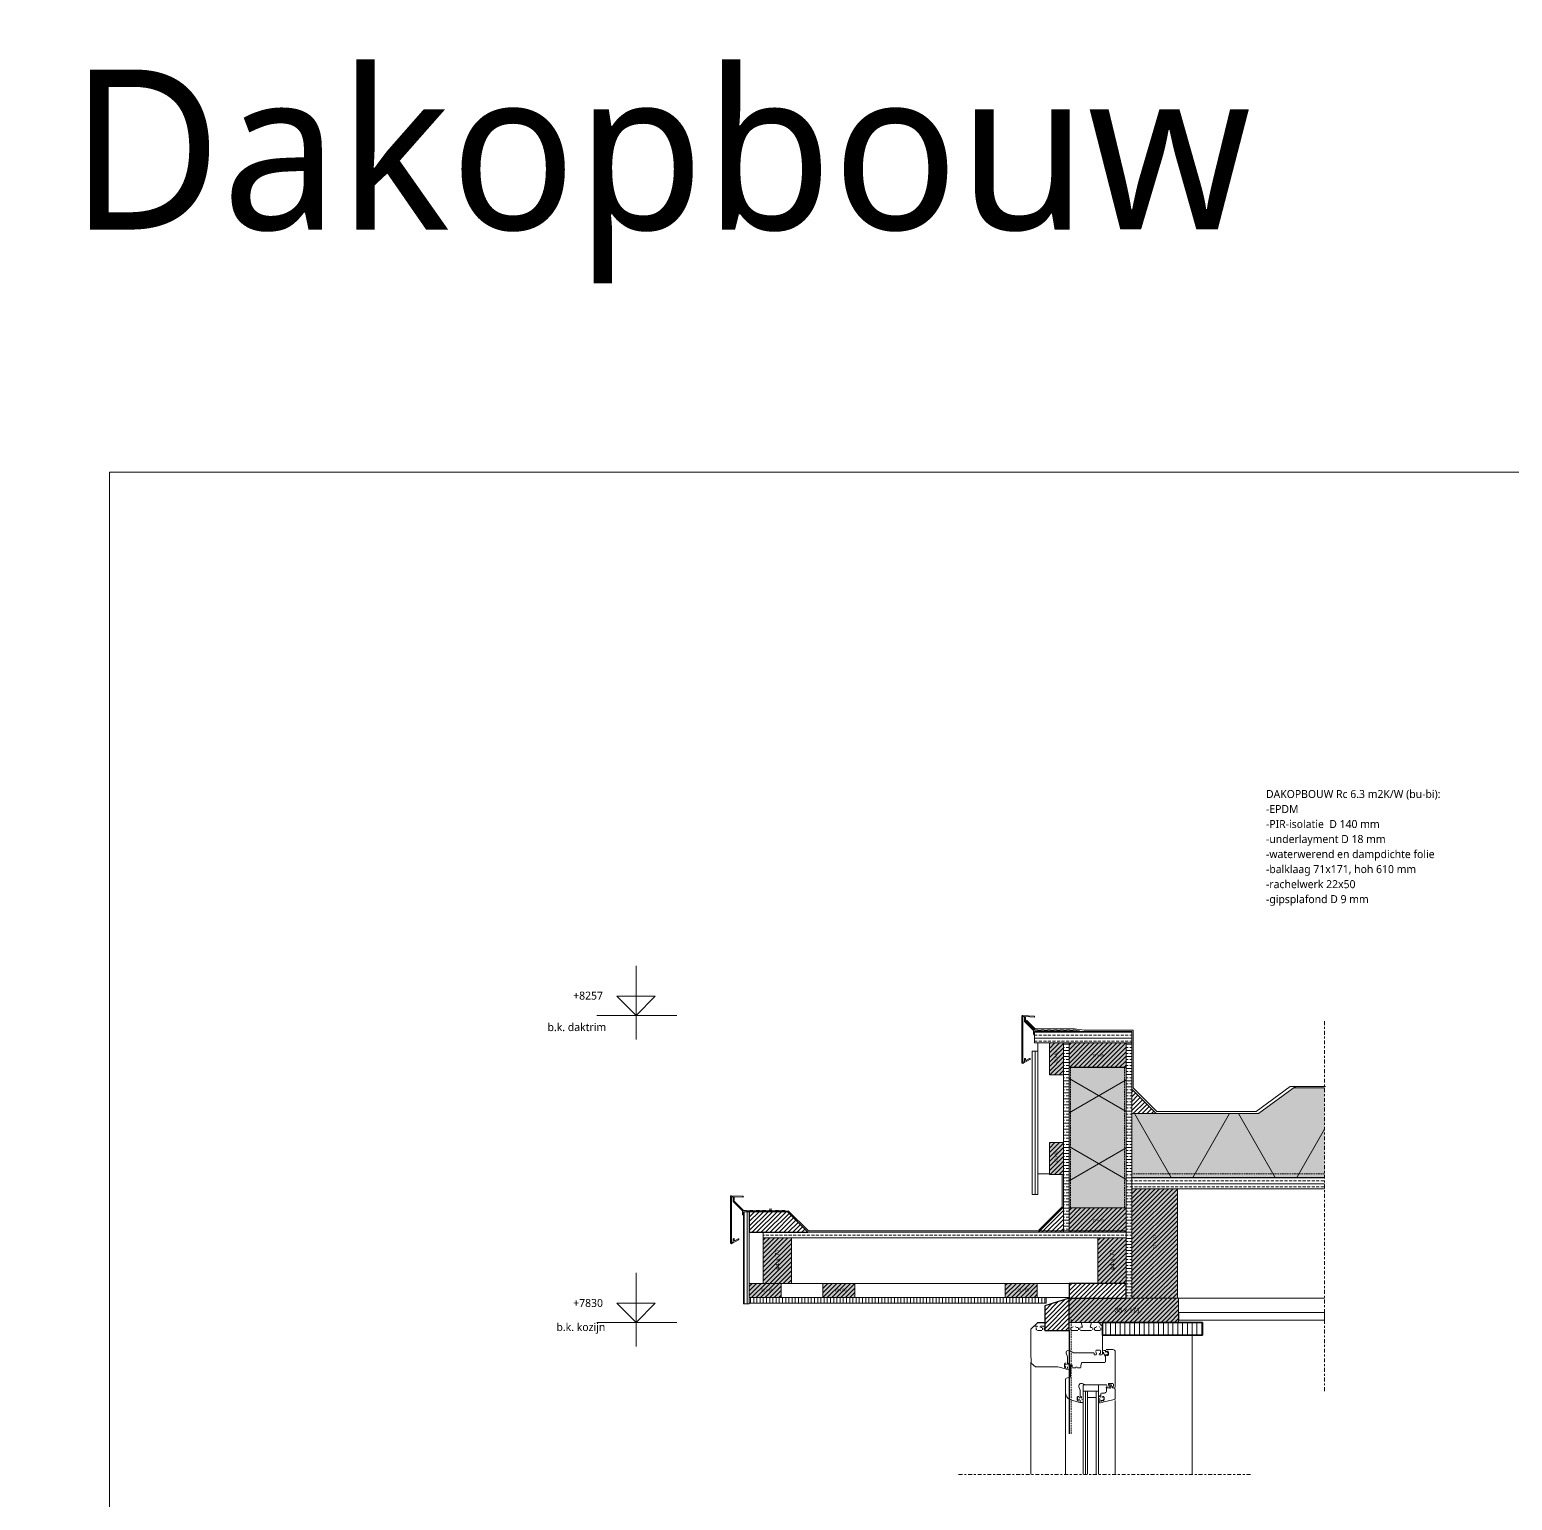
# Model space of a CAD drawing. Header units: millimetres. Extents: x 1813 to 34621, y -2347 to 13791.
# Drawn here: x 16454 to 18770, y 11492 to 13791 of the extents above; entities that cross this region are included whole.
import ezdxf

# ---------------------------------------------------------------- set-up
doc = ezdxf.new("R2010")
doc.units = ezdxf.units.MM
doc.linetypes.add('MV_center', pattern=[15, 6, -3, 3, -3])
doc.linetypes.add('MV_hidden', pattern=[3.75, 2.5, -1.25])
for name, color, linetype, lineweight in [('A-ANNO-NOTE', 131, 'Continuous', 18), ('A-DETL', 90, 'Continuous', 13), ('A-DETL-GENF', 92, 'Continuous', 18), ('A-DETL-MEDM', 33, 'Continuous', 18), ('A-DETL-THIN', 151, 'Continuous', 18), ('G-ANNO-TEXT', 231, 'Continuous', 13)]:
    doc.layers.add(name, color=color, linetype=linetype, lineweight=lineweight)
doc.styles.add('Segoe UI', font='segoeui.ttf', dxfattribs={"height": 7.5})
doc.styles.add('Segoe UI_1', font='segoeui.ttf', dxfattribs={"height": 4})
doc.styles.add('Segoe UI_2', font='segoeui.ttf', dxfattribs={"height": 250})
doc.styles.add('Segoe UI_3', font='segoeui.ttf', dxfattribs={"height": 12.5})
doc.styles.add('Segoe UI_B', font='segoeui.ttf', dxfattribs={"height": 12.5})
doc.styles.add('Swis721 Cn BT', font='swissc.ttf', dxfattribs={"height": 4})
doc.styles.add('Swis721 Cn BT_1', font='swissc.ttf', dxfattribs={"height": 7.5})
pattern_1 = [(0, (0, 0), (0, 9.476), []), (0, (0, 4.738), (0, 9.476), [4.738, -2.369])]
pattern_2 = [(90, (0, 0), (-5, 3e-16), [])]
pattern_3 = [(45, (0, 0), (-3.5355339, 3.5355339), [])]

# ---------------------------------------------------------------- blocks, each defined once
blk = doc.blocks.new('42_isolatie - Type 1-5073890-Details Verbouwingen')
at = {"layer": 'A-DETL-GENF'}
blk.add_hatch(color=256, dxfattribs=at).paths.add_polyline_path([(338.3, -0.8), (37.3, -0.8), (37.3, -140.8), (85.1, -140.8), (140.3, -100.5), (338.3, -100.5)])
at = {"layer": 'A-DETL-GENF', "lineweight": 13}
h = blk.add_hatch(dxfattribs=at)
h.set_pattern_fill('FP_16', color=256, style=0, pattern_type=2)
h.set_pattern_definition([(300, (-857.8, -704), (-121.936, -70.4), []), (240, (-857.8, -704), (-121.936, 70.4), [])])
h.paths.add_polyline_path([(338.3, -0.8), (37.3, -0.8), (37.3, -140.8), (85.1, -140.8), (140.3, -100.5), (338.3, -100.5)])
at = {"layer": 'A-DETL-GENF'}
for p, q in [((338.3, -0.8), (37.3, -0.8)), ((338.3, -0.8), (37.3, -0.8)), ((37.3, -140.8), (85.1, -140.8)), ((37.3, -140.8), (85.1, -140.8))]:
    blk.add_line(p, q, dxfattribs=at)
blk = doc.blocks.new('NLRS_27_DI_DET_compri_daktrim_CA654A1 - Type 1-5070354-Details Verbouwingen')
at = {"layer": 'A-DETL-GENF', "lineweight": 13}
for p, q in [((-20, -48.5), (-20, 23.5)), ((-18.4, 25), (-0.8, 24.1)), ((-15.9, 23.3), (-18.4, 23.4)), ((-18.4, 23.4), (-18.4, -47.5)), ((-15.9, 16.3), (-15.9, 23.3)), ((-14.3, 16.6), (-14.3, 23.2)), ((-14.3, 23.2), (-0.8, 22.5)), ((-15.6, 15.6), (-1.5, 1.5)), ((0.3, 2), (-14.3, 16.6)), ((-1.5, 1.5), (-1.5, -4.3)), ((4.7, 2), (0.3, 2)), ((10, 1.6), (5, 1.6)), ((14.7, 2), (10.3, 2)), ((20, 1.6), (15, 1.6)), ((24.7, 2), (20.3, 2)), ((30, 1.6), (25, 1.6)), ((34.7, 2), (30.3, 2)), ((40, 1.6), (35, 1.6)), ((44.7, 2), (40.3, 2)), ((50, 1.6), (45, 1.6)), ((54.7, 2), (50.3, 2)), ((60, 1.6), (55, 1.6)), ((64.7, 2), (60.3, 2)), ((69.6, 1), (65, 1.6)), ((-17.8, -49.8), (-7.4, -43.8)), ((-15.9, -46.9), (-15.9, -42.8)), ((-14.3, -42.8), (-14.3, -44.2)), ((-12.8, -45.1), (-8.2, -42.4)), ((-17.6, -47.9), (-15.9, -46.9))]:
    blk.add_line(p, q, dxfattribs=at)
for centre, radius, start, end in [((-18.5, 23.5), 1.5, 87, 180), ((-0.8, 23.3), 0.8, 360, 87), ((-0.8, 23.3), 0.8, 267, 0), ((-14.9, 16.3), 1, 180, 225), ((4.7, 1.7), 0.3, 340.5288, 90), ((10.3, 1.7), 0.3, 90, 199.4712), ((14.7, 1.7), 0.3, 340.5288, 90), ((20.3, 1.7), 0.3, 90, 199.4712), ((24.7, 1.7), 0.3, 340.5288, 90), ((30.3, 1.7), 0.3, 90, 199.4712), ((34.7, 1.7), 0.3, 340.5288, 90), ((40.3, 1.7), 0.3, 90, 199.4712), ((44.7, 1.7), 0.3, 340.5288, 90), ((50.3, 1.7), 0.3, 90, 199.4712), ((54.7, 1.7), 0.3, 340.5288, 90), ((60.3, 1.7), 0.3, 90, 199.4712), ((64.7, 1.7), 0.3, 340.9679, 90), ((69.5, 0.5), 0.5, 270, 82.4599), ((-0.7, -4.3), 0.75, 180, 270), ((-0.7, -4.3), 0.75, 270, 0), ((-15.1, -42.8), 0.8, 90, 180), ((-15.1, -42.8), 0.8, 360, 90), ((-13.3, -44.2), 1, 180, 300), ((-7.8, -43.1), 0.8, 360, 120), ((-7.8, -43.1), 0.8, 300, 0), ((-18.5, -48.5), 1.5, 180, 300), ((-17.9, -47.5), 0.5, 180, 300)]:
    blk.add_arc(centre, radius, start, end, dxfattribs=at)
blk = doc.blocks.new('NLRS_00_DI_hout_rechthoekig - Vuren 44x71-5070341-Details Verbouwingen')
at = {"layer": 'A-DETL-GENF', "lineweight": 13}
blk.add_hatch(color=256, dxfattribs=at).paths.add_polyline_path([(0, 0), (0, -44), (71, -44), (71, 0)])
at = {"layer": 'A-DETL-MEDM', "lineweight": 13}
h = blk.add_hatch(dxfattribs=at)
h.set_pattern_fill('FP_153', color=256, style=0, pattern_type=2)
h.set_pattern_definition([(315, (-11831.407, 18122.902), (3.5355339, 3.5355339), [])])
h.paths.add_polyline_path([(0, 0), (0, -44), (71, -44), (71, 0)])
at = {"layer": 'A-DETL-MEDM'}
for p, q in [((0, 0), (71, 0)), ((0, -44), (0, 0)), ((71, 0), (71, -44)), ((71, 0), (71, -44)), ((71, 0), (71, -44)), ((71, -44), (0, -44)), ((71, -44), (0, -44))]:
    blk.add_line(p, q, dxfattribs=at)
blk = doc.blocks.new('NLRS_00_DI_hout_rechthoekig1 - Vuren 22x50 2-5070357-Details Verbouwingen')
at = {"layer": 'A-DETL-GENF', "lineweight": 13}
blk.add_hatch(color=256, dxfattribs=at).paths.add_polyline_path([(0, 0), (0, -22), (50, -22), (50, 0)])
at = {"layer": 'A-DETL-MEDM', "lineweight": 13}
h = blk.add_hatch(dxfattribs=at)
h.set_pattern_fill('FP_154', color=256, style=0, pattern_type=2)
h.set_pattern_definition([(315, (-12157.168, 18046.902), (3.5355339, 3.5355339), [])])
h.paths.add_polyline_path([(0, 0), (0, -22), (50, -22), (50, 0)])
at = {"layer": 'A-DETL-MEDM'}
for p, q in [((0, 0), (50, 0)), ((0, -22), (0, 0)), ((50, -22), (0, -22)), ((50, -22), (0, -22))]:
    blk.add_line(p, q, dxfattribs=at)
blk = doc.blocks.new('42_isolatie - Type 1-5073891-Details Verbouwingen')
at = {"layer": 'A-DETL-GENF'}
blk.add_hatch(color=256, dxfattribs=at).paths.add_polyline_path([(0.3, -0.8), (0.3, -89.8), (220, -89.8), (220, -0.8)])
at = {"layer": 'A-DETL-GENF', "lineweight": 13}
h = blk.add_hatch(dxfattribs=at)
h.set_pattern_fill('FP_155', color=256, style=0, pattern_type=2)
h.set_pattern_definition([(300, (-357.56, -184.11), (-79.674, -46), []), (240, (-357.56, -184.11), (-79.674, 46), [])])
h.paths.add_polyline_path([(0.3, -0.8), (0.3, -89.8), (220, -89.8), (220, -0.8)])
at = {"layer": 'A-DETL-GENF'}
for p, q in [((220, -0.8), (0.3, -0.8)), ((0.3, -0.8), (0.3, -89.8)), ((220, -0.8), (0.3, -0.8)), ((220, -89.8), (220, -0.8)), ((0.3, -89.8), (220, -89.8)), ((0.3, -89.8), (220, -89.8))]:
    blk.add_line(p, q, dxfattribs=at)
blk = doc.blocks.new('NLRS_00_DI_hout_rechthoekig1 - Vuren 71x171 2-5070356-Details Verbouwingen')
at = {"layer": 'A-DETL-GENF', "lineweight": 13}
blk.add_hatch(color=256, dxfattribs=at).paths.add_polyline_path([(0, 0), (0, -71), (171, -71), (171, 0)])
at = {"layer": 'A-DETL-MEDM', "lineweight": 13}
h = blk.add_hatch(dxfattribs=at)
h.set_pattern_fill('FP_156', color=256, style=0, pattern_type=2)
h.set_pattern_definition([(315, (-11808.168, 18175.902), (3.5355339, 3.5355339), [])])
h.paths.add_polyline_path([(0, 0), (0, -71), (171, -71), (171, 0)])
at = {"layer": 'A-DETL-MEDM'}
for p, q in [((0, 0), (171, 0)), ((0, -71), (0, 0)), ((171, 0), (171, -71)), ((171, 0), (171, -71)), ((171, 0), (171, -71)), ((171, -71), (0, -71)), ((171, -71), (0, -71))]:
    blk.add_line(p, q, dxfattribs=at)
blk = doc.blocks.new('NLRS_00_DI_hout_rechthoekig1 - SLS 38x171-5070362-Details Verbouwingen')
at = {"layer": 'A-DETL-GENF', "lineweight": 13}
blk.add_hatch(color=256, dxfattribs=at).paths.add_polyline_path([(0, -38), (52.3, -38), (52.3, -37.9), (171, -37.9), (171, 0), (0, 0)])
at = {"layer": 'A-DETL-MEDM', "lineweight": 13}
h = blk.add_hatch(dxfattribs=at)
h.set_pattern_fill('FP_157', color=256, style=0, pattern_type=2)
h.set_pattern_definition([(45, (-18077.902, -11808.168), (-3.5355339, 3.5355339), [])])
h.paths.add_polyline_path([(0, -38), (52.3, -38), (52.3, -37.9), (171, -37.9), (171, 0), (0, 0)])
at = {"layer": 'A-DETL-MEDM'}
for p, q in [((0, 0), (98, 0)), ((0, -38), (0, 0)), ((98, 0), (171, 0)), ((171, 0), (171, -37.9)), ((171, 0), (171, -37.9)), ((171, 0), (171, -37.9)), ((52.3, -38), (0, -38)), ((52.3, -38), (0, -38))]:
    blk.add_line(p, q, dxfattribs=at)
blk = doc.blocks.new('00_maskeer1 - Type 1-5073888-Details Verbouwingen')
at = {"layer": 'A-DETL-GENF', "linetype": 'MV_center'}
for p, q in [((-100, 0), (355, 0)), ((367, 0), (478, 0))]:
    blk.add_line(p, q, dxfattribs=at)
blk = doc.blocks.new('NLRS_00_DI_maskeer - Type 1-5073892-Details Verbouwingen')
at = {"layer": 'A-DETL-GENF', "linetype": 'MV_center'}
blk.add_line((359, 0), (-100, 0), dxfattribs=at)
blk = doc.blocks.new('NLRS_00_DI_hout_rechthoekig1 - Vuren 22x50 2-V92-Details Verbouwingen')
at = {"layer": 'A-DETL-GENF', "lineweight": 13}
blk.add_hatch(color=256, dxfattribs=at).paths.add_polyline_path([(0, -22), (50, -22), (50, 0), (0, 0)])
at = {"layer": 'A-DETL-MEDM', "lineweight": 13}
h = blk.add_hatch(dxfattribs=at)
h.set_pattern_fill('FP_158', color=256, style=0, pattern_type=2)
h.set_pattern_definition([(45, (-17977.976, -11831.407), (-3.5355339, 3.5355339), [])])
h.paths.add_polyline_path([(0, -22), (50, -22), (50, 0), (0, 0)])
at = {"layer": 'A-DETL-MEDM'}
for p, q in [((0, 0), (50, 0)), ((0, -22), (0, 0)), ((50, 0), (50, -22)), ((50, 0), (50, -22)), ((50, 0), (50, -22)), ((50, -22), (0, -22)), ((50, -22), (0, -22))]:
    blk.add_line(p, q, dxfattribs=at)
blk = doc.blocks.new('NLRS_00_DI_hout_rechthoekig - Vuren 44x71-V93-Details Verbouwingen')
at = {"layer": 'A-DETL-GENF', "lineweight": 13}
blk.add_hatch(color=256, dxfattribs=at).paths.add_polyline_path([(0, 0), (0, -44), (71, -44), (71, 0)])
at = {"layer": 'A-DETL-MEDM', "lineweight": 13}
h = blk.add_hatch(dxfattribs=at)
h.set_pattern_fill('FP_159', color=256, style=0, pattern_type=2)
h.set_pattern_definition([(315, (-11831.407, 17599.902), (3.5355339, 3.5355339), [])])
h.paths.add_polyline_path([(0, 0), (0, -44), (71, -44), (71, 0)])
at = {"layer": 'A-DETL-MEDM'}
for p, q in [((0, 0), (71, 0)), ((0, -28), (0, 0)), ((71, 0), (71, -44)), ((71, 0), (71, -44)), ((71, 0), (71, -44)), ((0, -44), (0, -28)), ((71, -44), (0, -44)), ((71, -44), (0, -44))]:
    blk.add_line(p, q, dxfattribs=at)
blk = doc.blocks.new('NLRS_00_DI_hout_rechthoekig - SLS 38x89-5070346-Details Verbouwingen')
at = {"layer": 'A-DETL-GENF', "lineweight": 13}
blk.add_hatch(color=256, dxfattribs=at).paths.add_polyline_path([(0, -38), (89, -38), (89, 0), (0, 0)])
at = {"layer": 'A-DETL-MEDM', "lineweight": 13}
h = blk.add_hatch(dxfattribs=at)
h.set_pattern_fill('FP_160', color=256, style=0, pattern_type=2)
h.set_pattern_definition([(45, (-18077.902, -12207.168), (-3.5355339, 3.5355339), [])])
h.paths.add_polyline_path([(0, -38), (89, -38), (89, 0), (0, 0)])
at = {"layer": 'A-DETL-MEDM'}
for p, q in [((0, -38), (0, 0)), ((89, 0), (89, -38)), ((89, 0), (89, -38)), ((89, 0), (89, -38)), ((89, -38), (0, -38)), ((89, -38), (0, -38))]:
    blk.add_line(p, q, dxfattribs=at)
blk = doc.blocks.new('NLRS_00_DI_hout_rechthoekig - SLS 38x89-V94-Details Verbouwingen')
at = {"layer": 'A-DETL-GENF', "lineweight": 13}
blk.add_hatch(color=256, dxfattribs=at).paths.add_polyline_path([(0, -38), (89, -38), (89, 0), (0, 0)])
at = {"layer": 'A-DETL-MEDM', "lineweight": 13}
h = blk.add_hatch(dxfattribs=at)
h.set_pattern_fill('FP_161', color=256, style=0, pattern_type=2)
h.set_pattern_definition([(45, (-18077.902, -11949.407), (-3.5355339, 3.5355339), [])])
h.paths.add_polyline_path([(0, -38), (89, -38), (89, 0), (0, 0)])
at = {"layer": 'A-DETL-MEDM'}
for p, q in [((0, 0), (89, 0)), ((0, -38), (0, 0)), ((89, 0), (89, -38)), ((89, 0), (89, -38)), ((89, 0), (89, -38)), ((89, -38), (0, -38)), ((89, -38), (0, -38))]:
    blk.add_line(p, q, dxfattribs=at)
blk = doc.blocks.new('NLRS_00_DI_hout_rechthoekig1 - Vuren 22x50 2-V95-Details Verbouwingen')
at = {"layer": 'A-DETL-GENF', "lineweight": 13}
blk.add_hatch(color=256, dxfattribs=at).paths.add_polyline_path([(0, -22), (50, -22), (50, 0), (0, 0)])
at = {"layer": 'A-DETL-MEDM', "lineweight": 13}
h = blk.add_hatch(dxfattribs=at)
h.set_pattern_fill('FP_162', color=256, style=0, pattern_type=2)
h.set_pattern_definition([(45, (-17577.902, -11831.407), (-3.5355339, 3.5355339), [])])
h.paths.add_polyline_path([(0, -22), (50, -22), (50, 0), (0, 0)])
at = {"layer": 'A-DETL-MEDM'}
for p, q in [((0, 0), (50, 0)), ((0, -22), (0, 0)), ((50, 0), (50, -22)), ((50, 0), (50, -22)), ((50, 0), (50, -22)), ((50, -22), (0, -22)), ((50, -22), (0, -22))]:
    blk.add_line(p, q, dxfattribs=at)
blk = doc.blocks.new('NLRS_00_DI_hout_rechthoekig1 - Vuren 22x50 2-V96-Details Verbouwingen')
at = {"layer": 'A-DETL-GENF', "lineweight": 13}
blk.add_hatch(color=256, dxfattribs=at).paths.add_polyline_path([(0, -22), (50, -22), (50, 0), (0, 0)])
at = {"layer": 'A-DETL-MEDM', "lineweight": 13}
h = blk.add_hatch(dxfattribs=at)
h.set_pattern_fill('FP_163', color=256, style=0, pattern_type=2)
h.set_pattern_definition([(45, (-17692.976, -11831.407), (-3.5355339, 3.5355339), [])])
h.paths.add_polyline_path([(0, -22), (50, -22), (50, 0), (0, 0)])
at = {"layer": 'A-DETL-MEDM'}
for p, q in [((0, 0), (50, 0)), ((0, -22), (0, 0)), ((50, 0), (50, -22)), ((50, 0), (50, -22)), ((50, 0), (50, -22)), ((50, -22), (0, -22)), ((50, -22), (0, -22))]:
    blk.add_line(p, q, dxfattribs=at)
blk = doc.blocks.new('NLRS_27_DI_DET_compri_daktrim_CA654A1 - Type 1-V97-Details Verbouwingen')
at = {"layer": 'A-DETL-GENF', "lineweight": 13}
for p, q in [((-20, -48.5), (-20, 23.5)), ((-18.4, 25), (-0.8, 24.1)), ((-15.9, 23.3), (-18.4, 23.4)), ((-18.4, 23.4), (-18.4, -47.5)), ((-15.9, 16.3), (-15.9, 23.3)), ((-14.3, 16.6), (-14.3, 23.2)), ((-14.3, 23.2), (-0.8, 22.5)), ((-15.6, 15.6), (-1.5, 1.5)), ((0.3, 2), (-14.3, 16.6)), ((-1.5, 1.5), (-1.5, -4.3)), ((0, -4.3), (0, 0)), ((0, 0), (9.1, 0)), ((4.7, 2), (0.3, 2)), ((10, 1.6), (5, 1.6)), ((14.7, 2), (10.3, 2)), ((20, 1.6), (15, 1.6)), ((24.7, 2), (20.3, 2)), ((30, 1.6), (25, 1.6)), ((34.7, 2), (30.3, 2)), ((40, 1.6), (35, 1.6)), ((44.7, 2), (40.3, 2)), ((50, 1.6), (45, 1.6)), ((54.7, 2), (50.3, 2)), ((60, 1.6), (55, 1.6)), ((64.7, 2), (60.3, 2)), ((69.6, 1), (65, 1.6)), ((68.8, 0), (69.5, 0)), ((-17.8, -49.8), (-7.4, -43.8)), ((-15.9, -46.9), (-15.9, -42.8)), ((-14.3, -42.8), (-14.3, -44.2)), ((-12.8, -45.1), (-8.2, -42.4)), ((-17.6, -47.9), (-15.9, -46.9))]:
    blk.add_line(p, q, dxfattribs=at)
for centre, radius, start, end in [((-18.5, 23.5), 1.5, 87, 180), ((-0.8, 23.3), 0.8, 360, 87), ((-0.8, 23.3), 0.8, 267, 0), ((-14.9, 16.3), 1, 180, 225), ((4.7, 1.7), 0.3, 340.5288, 90), ((10.3, 1.7), 0.3, 90, 199.4712), ((14.7, 1.7), 0.3, 340.5288, 90), ((20.3, 1.7), 0.3, 90, 199.4712), ((24.7, 1.7), 0.3, 340.5288, 90), ((30.3, 1.7), 0.3, 90, 199.4712), ((34.7, 1.7), 0.3, 340.5288, 90), ((40.3, 1.7), 0.3, 90, 199.4712), ((44.7, 1.7), 0.3, 340.5288, 90), ((50.3, 1.7), 0.3, 90, 199.4712), ((54.7, 1.7), 0.3, 340.5288, 90), ((60.3, 1.7), 0.3, 90, 199.4712), ((64.7, 1.7), 0.3, 340.9679, 90), ((69.5, 0.5), 0.5, 270, 82.4599), ((-0.7, -4.3), 0.75, 180, 270), ((-0.7, -4.3), 0.75, 270, 0), ((-15.1, -42.8), 0.8, 90, 180), ((-15.1, -42.8), 0.8, 360, 90), ((-13.3, -44.2), 1, 180, 300), ((-7.8, -43.1), 0.8, 360, 120), ((-7.8, -43.1), 0.8, 300, 0), ((-18.5, -48.5), 1.5, 180, 300), ((-17.9, -47.5), 0.5, 180, 300)]:
    blk.add_arc(centre, radius, start, end, dxfattribs=at)
blk = doc.blocks.new('NLRS_00_DI_hout_rechthoekig1 - Vuren 22x50 2-V98-Details Verbouwingen')
at = {"layer": 'A-DETL-GENF', "lineweight": 13}
blk.add_hatch(color=256, dxfattribs=at).paths.add_polyline_path([(0, 0), (0, -22), (50, -22), (50, 0)])
at = {"layer": 'A-DETL-MEDM', "lineweight": 13}
h = blk.add_hatch(dxfattribs=at)
h.set_pattern_fill('FP_164', color=256, style=0, pattern_type=2)
h.set_pattern_definition([(315, (-12001.689, 18046.902), (3.5355339, 3.5355339), [])])
h.paths.add_polyline_path([(0, 0), (0, -22), (50, -22), (50, 0)])
at = {"layer": 'A-DETL-MEDM'}
for p, q in [((0, 0), (50, 0)), ((0, -22), (0, 0)), ((50, 0), (50, -22)), ((50, 0), (50, -22)), ((50, 0), (50, -22)), ((50, -22), (0, -22)), ((50, -22), (0, -22))]:
    blk.add_line(p, q, dxfattribs=at)

msp = doc.modelspace()

# ---------------------------------------------------------------- hatches: boundary and pattern name
at = {"layer": 'A-DETL-GENF', "lineweight": 13}
h = msp.add_hatch(dxfattribs=at)
h.set_pattern_fill('FP_11', color=250, style=0, pattern_type=2)
h.set_pattern_definition(pattern_1)
h.paths.add_polyline_path([(18023.9, 12207.2), (18175.9, 12207.2), (18175.9, 12225.2), (18023.9, 12225.2)])
h = msp.add_hatch(dxfattribs=at)
h.set_pattern_fill('FP_84', color=254, style=0, pattern_type=2)
h.set_pattern_definition(pattern_2)
h.paths.add_polyline_path([(18028.9, 11970.6), (18028.9, 12194.2), (18019.9, 12194.2), (18019.9, 11970.6)])
h = msp.add_hatch(dxfattribs=at)
h.set_pattern_fill('FP_11', color=250, style=0, pattern_type=2)
h.set_pattern_definition(pattern_1)
h.paths.add_polyline_path([(18077.9, 11911.4), (18077.9, 12207.2), (18068.9, 12207.2), (18068.9, 11911.4)])
h = msp.add_hatch(dxfattribs=at)
h.set_pattern_fill('FP_11', color=250, style=0, pattern_type=2)
h.set_pattern_definition(pattern_1)
h.paths.add_polyline_path([(18166.9, 11808.2), (18175.9, 11808.2), (18175.9, 12207.2), (18166.9, 12207.2), (18166.9, 11831.4)])
h = msp.add_hatch(dxfattribs=at)
h.set_pattern_fill('FP_12', color=250, style=0, pattern_type=2)
h.set_pattern_definition(pattern_3)
h.paths.add_polyline_path([(18214, 12096.9), (18175.9, 12135), (18175.9, 12096.9)])
h = msp.add_hatch(dxfattribs=at)
h.set_pattern_fill('FP_11', color=250, style=0, pattern_type=2)
h.set_pattern_definition(pattern_1)
h.paths.add_polyline_path([(18175.9, 11979.2), (18476.9, 11979.2), (18476.9, 11997.2), (18175.9, 11997.2)])
h = msp.add_hatch(dxfattribs=at)
h.set_pattern_fill('FP_84', color=254, style=0, pattern_type=2)
h.set_pattern_definition(pattern_2)
h.paths.add_polyline_path([(17577.9, 11799.6), (17577.9, 11943.5), (17568.9, 11943.5), (17568.9, 11799.6)])
h = msp.add_hatch(dxfattribs=at)
h.set_pattern_fill('FP_12', color=250, style=0, pattern_type=2)
h.set_pattern_definition(pattern_3)
h.paths.add_polyline_path([(17669.7, 11911.4), (17637.6, 11943.5), (17577.9, 11943.5), (17577.9, 11911.4)])
h = msp.add_hatch(dxfattribs=at)
h.set_pattern_fill('FP_12', color=250, style=0, pattern_type=2)
h.set_pattern_definition(pattern_3)
h.paths.add_polyline_path([(18029.9, 11911.4), (18068.9, 11911.4), (18068.9, 11950.4)])
h = msp.add_hatch(dxfattribs=at)
h.set_pattern_fill('FP_11', color=250, style=0, pattern_type=2)
h.set_pattern_definition(pattern_1)
h.paths.add_polyline_path([(17599.9, 11902.4), (18166.9, 11902.4), (18166.9, 11911.4), (17599.9, 11911.4)])
h = msp.add_hatch(dxfattribs=at)
h.set_pattern_fill('FP_12', color=250, style=0, pattern_type=2)
h.set_pattern_definition(pattern_3)
h.paths.add_polyline_path([(18166.9, 11808.2), (18166.9, 11831.4), (18077.9, 11831.4), (18077.9, 11808.2)])
h = msp.add_hatch(dxfattribs=at)
h.set_pattern_fill('FP_84', color=254, style=0, pattern_type=2)
h.set_pattern_definition(pattern_2)
h.paths.add_polyline_path([(17577.9, 11800.4), (18041.9, 11800.4), (18041.9, 11809.4), (17577.9, 11809.4)])
h = msp.add_hatch(dxfattribs=at)
h.set_pattern_fill('FP_12', color=250, style=0, pattern_type=2)
h.set_pattern_definition(pattern_3)
h.paths.add_polyline_path([(18077.9, 11757.9), (18077.9, 11808.2), (18039.6, 11796.4), (18039.6, 11757.9)])
h = msp.add_hatch(dxfattribs=at)
h.set_pattern_fill('FP_7', color=254, style=0, pattern_type=2)
h.set_pattern_definition([(90, (0, 0), (-7.5, 5e-16), [])])
h.paths.add_polyline_path([(18130.2, 11750.3), (18286.1, 11750.3), (18286.1, 11770.3), (18130.2, 11770.3)])

# ---------------------------------------------------------------- linework, layer by layer
at = {"layer": 'A-DETL', "lineweight": 18}
for p, q in [((16578.6, 5599.5), (16578.6, 13099.5)), ((16578.6, 13099.5), (25008.5, 13099.5)), ((17401.2, 12212.7), (17401.2, 12327.7)), ((17431.2, 12280.2), (17371.3, 12280.2)), ((17371.3, 12280.2), (17401.3, 12250.2)), ((17401.2, 12250.2), (17431.2, 12280.2)), ((17339.9, 12250.2), (17464.9, 12250.2)), ((18011, 12243.1), (18025, 12229.2)), ((18025, 12229.2), (18086, 12229.2)), ((18086, 12229.2), (18101.1, 12227.2)), ((18101.1, 12227.2), (18177.9, 12227.2)), ((18177.9, 12227.2), (18177.9, 12137.1)), ((18046.9, 12207.2), (18028.9, 12207.2)), ((18028.9, 12207.2), (18028.9, 12002.7)), ((18214.8, 12100.2), (18177.9, 12137.1)), ((18423.4, 12139.1), (18370.1, 12100.2)), ((18373.9, 12096.9), (18431.7, 12139.1)), ((18423.4, 12139.1), (18478.4, 12139.1)), ((18214, 12096.9), (18373.9, 12096.9)), ((18214.8, 12100.2), (18370.1, 12100.2)), ((18046.9, 12002.7), (18028.9, 12002.7)), ((18066.9, 11951.2), (18066.9, 12001.2)), ((17609.1, 11947.5), (17613.5, 11947.5)), ((17639, 11944.9), (17670.5, 11913.4)), ((18030.5, 11914.8), (18066.9, 11951.2)), ((17670.5, 11913.4), (18166.9, 11913.4)), ((17401.2, 11732.9), (17401.2, 11847.9)), ((17371.3, 11800.3), (17401.3, 11770.3)), ((17431.2, 11800.3), (17371.3, 11800.3)), ((17401.2, 11770.3), (17431.2, 11800.3)), ((17339.9, 11770.3), (17464.9, 11770.3)), ((17339.9, 11770.3), (17444.9, 11770.3)), ((17431.2, 11770.3), (17371.3, 11770.3)), ((18018.2, 11759.8), (18028.7, 11770.3)), ((18096.7, 11770.2), (18098.8, 11763.2)), ((18110.9, 11762.9), (18112.7, 11770.2)), ((18130.2, 11764.1), (18124.1, 11770.2)), ((18249.1, 11786.2), (18249.1, 11774.2)), ((18476.9, 11786.2), (18249.1, 11786.2)), ((18249.1, 11774.2), (18476.9, 11774.2)), ((18476.9, 11774.2), (18476.9, 11786.2)), ((18018.2, 11723.8), (18018.2, 11759.8)), ((18023.2, 11764.8), (18027.8, 11764.8)), ((18026.5, 11762.3), (18026.5, 11760.1)), ((18026.5, 11760.1), (18026.6, 11759.3)), ((18026.6, 11759.3), (18027.2, 11758.5)), ((18028.2, 11764.4), (18028, 11763.4)), ((18028.2, 11757.9), (18035.3, 11757.9)), ((18032.7, 11763), (18032.4, 11764.1)), ((18033, 11764.8), (18039.6, 11764.8)), ((18035.3, 11762.7), (18033.4, 11762.7)), ((18036, 11758.6), (18036, 11761.9)), ((18038.6, 11761.8), (18038.6, 11758.6)), ((18039.5, 11757.9), (18039.6, 11757.9)), ((18080.4, 11761.8), (18080.4, 11759)), ((18082.8, 11762.7), (18081.1, 11762.7)), ((18081.5, 11757.9), (18091.4, 11757.9)), ((18084.1, 11764.3), (18083.7, 11762.8)), ((18088.4, 11763), (18088, 11764.1)), ((18091.5, 11762.7), (18089.1, 11762.7)), ((18092.2, 11758.6), (18092.2, 11761.9)), ((18094.7, 11761.8), (18094.7, 11758.6)), ((18095.7, 11757.9), (18112.7, 11757.9)), ((18098.6, 11762.8), (18095.8, 11762.8)), ((18113.7, 11762.7), (18111.1, 11762.7)), ((18114.6, 11758.8), (18114.6, 11761.5)), ((18117.2, 11761.8), (18117.2, 11758.9)), ((18117.8, 11758.1), (18118.7, 11757.9)), ((18119.6, 11762.7), (18117.9, 11762.7)), ((18118.7, 11757.9), (18126.3, 11757.9)), ((18120.8, 11764.3), (18120.5, 11762.8)), ((18125.2, 11762.8), (18124.9, 11764.1)), ((18127.2, 11758.4), (18127.2, 11761.8)), ((18130.2, 11750.3), (18130.2, 11720.9)), ((18270.1, 11532.8), (18270.1, 11750.3)), ((18018.6, 11706.8), (18018.2, 11723.8)), ((18073.2, 11724.2), (18073, 11723.3)), ((18073, 11723.3), (18073, 11722.2)), ((18073, 11722.2), (18075.2, 11716.4)), ((18073.9, 11725.5), (18073.2, 11724.2)), ((18074.7, 11726.1), (18073.9, 11725.5)), ((18076, 11726.7), (18074.7, 11726.1)), ((18077.2, 11726.9), (18076, 11726.7)), ((18078.4, 11726.8), (18077.2, 11726.9)), ((18083.5, 11723.2), (18078.4, 11726.8)), ((18085.2, 11722.9), (18084.1, 11723)), ((18116.6, 11723.1), (18085.2, 11722.9)), ((18116.9, 11721.8), (18117.3, 11722.5)), ((18119.5, 11726.5), (18119.5, 11725.4)), ((18119.6, 11724.7), (18120.7, 11721.2)), ((18120.9, 11727), (18119.8, 11726.9)), ((18126.3, 11726.9), (18120.9, 11727)), ((18127, 11722.3), (18127, 11726.5)), ((18130.2, 11725.1), (18130.2, 11721.3)), ((18131.2, 11726.3), (18130.5, 11725.7)), ((18131.2, 11721.5), (18131.2, 11723.1)), ((18131.3, 11723.9), (18132.8, 11720.5)), ((18134.6, 11726.5), (18131.8, 11726.5)), ((18134.8, 11725.6), (18134.6, 11726.5)), ((18134.8, 11723.9), (18134.8, 11727.3)), ((18134.8, 11723.9), (18134.8, 11725.6)), ((18135.7, 11727.9), (18146.1, 11727.9)), ((18136.3, 11725.3), (18136.3, 11724.2)), ((18138.9, 11725.4), (18136.7, 11725.4)), ((18138.6, 11722.7), (18137.1, 11724.5)), ((18139.3, 11719), (18139.3, 11724.6)), ((18146.1, 11727.9), (18147.6, 11727.6)), ((18147.6, 11727.6), (18148.8, 11727)), ((18148.8, 11727), (18149.6, 11725.8)), ((18149.6, 11725.8), (18149.7, 11724.5)), ((18149.7, 11724.5), (18149.7, 11668.9)), ((18018.2, 11708.3), (18018.2, 11533.3)), ((18025.1, 11701.1), (18018.6, 11706.8)), ((18060.3, 11700.9), (18025.1, 11701.1)), ((18074, 11697.2), (18060.3, 11700.9)), ((18070.6, 11706.4), (18070.6, 11700.5)), ((18070.6, 11703.2), (18072.1, 11705.1)), ((18072.4, 11700.5), (18070.8, 11702.5)), ((18070.8, 11700.1), (18072.7, 11699.7)), ((18073.2, 11706.5), (18071, 11706.5)), ((18073.7, 11704.6), (18074.8, 11704.6)), ((18074.8, 11704.6), (18073.7, 11704.6)), ((18075, 11697.4), (18075.1, 11700.9)), ((18075.1, 11700.9), (18075, 11697.4)), ((18075.2, 11716.4), (18075.2, 11705.2)), ((18075.2, 11705.2), (18075.2, 11706.5)), ((18075.9, 11706.5), (18077.1, 11705.4)), ((18077.1, 11705.4), (18077.1, 11703.7)), ((18077.8, 11701.8), (18078.1, 11701)), ((18080.1, 11686.1), (18080.1, 11704.5)), ((18080.1, 11702), (18080.1, 11697.8)), ((18080.8, 11704.7), (18081.7, 11704.7)), ((18082.3, 11704.3), (18082.3, 11700.5)), ((18083, 11699.5), (18088.2, 11699.5)), ((18088.8, 11700.1), (18088.8, 11701.2)), ((18090, 11701.2), (18090, 11699.8)), ((18090.7, 11699.4), (18095.4, 11699.4)), ((18096.2, 11700), (18096.3, 11702.5)), ((18096.3, 11702.5), (18097.2, 11707.3)), ((18097.3, 11707.7), (18098.2, 11707.8)), ((18098.2, 11707.8), (18125.6, 11707.8)), ((18116.4, 11720.7), (18116.9, 11721.8)), ((18117.6, 11719.9), (18116.7, 11720)), ((18120.2, 11719.9), (18117.6, 11719.9)), ((18120.7, 11721.2), (18120.8, 11720.4)), ((18124.9, 11720.3), (18125.1, 11721.7)), ((18128.4, 11719.9), (18125.3, 11719.9)), ((18125.5, 11722), (18126.6, 11722)), ((18125.6, 11707.8), (18133.9, 11707.8)), ((18129.5, 11720.1), (18128.4, 11719.9)), ((18132.8, 11720.5), (18133.2, 11719.6)), ((18133.2, 11719.6), (18133.8, 11717.7)), ((18134.7, 11717.7), (18134.7, 11719.7)), ((18134.7, 11709), (18134.7, 11719.7)), ((18135, 11720.1), (18136, 11720.1)), ((18135, 11720.1), (18136, 11720.1)), ((18136.2, 11719.8), (18136.2, 11719)), ((18136.4, 11718.5), (18138.8, 11718.5)), ((18137.2, 11719.1), (18138.9, 11721.4)), ((18072.1, 11680.7), (18072.3, 11681.9)), ((18072.1, 11660), (18072.1, 11680.7)), ((18072.3, 11681.9), (18072.8, 11682.6)), ((18072.8, 11682.6), (18073.6, 11683.3)), ((18073.6, 11683.3), (18079.1, 11684.8)), ((18074.8, 11697.1), (18074, 11697.2)), ((18077.5, 11696.9), (18075.2, 11697.2)), ((18078.9, 11696.7), (18077.5, 11696.9)), ((18079.1, 11684.8), (18079.9, 11685.3)), ((18080.1, 11697.8), (18079.5, 11697)), ((18079.9, 11685.3), (18080.1, 11686.1)), ((18072.5, 11658.7), (18072.1, 11660)), ((18072.1, 11660), (18072.1, 11533.3)), ((18073.4, 11656.4), (18072.5, 11658.7)), ((18074.4, 11654.2), (18073.4, 11656.4)), ((18075.5, 11652.7), (18074.4, 11654.2)), ((18076.4, 11651.7), (18075.5, 11652.7)), ((18090.5, 11654), (18090.5, 11648.7)), ((18090.5, 11651.4), (18092, 11653.3)), ((18093, 11654.4), (18090.9, 11654.4)), ((18093, 11672.1), (18092.9, 11671.2)), ((18092.9, 11671.2), (18092.9, 11669.9)), ((18092.9, 11669.9), (18094.8, 11664.8)), ((18093.4, 11673), (18093, 11672.1)), ((18094.7, 11674.2), (18093.4, 11673)), ((18094.4, 11652.9), (18093.6, 11652.8)), ((18093.6, 11652.8), (18094.8, 11652.8)), ((18095.7, 11674.8), (18094.7, 11674.2)), ((18094.8, 11664.8), (18094.8, 11653.6)), ((18095.2, 11653.3), (18095.2, 11654.6)), ((18096.7, 11674.8), (18095.7, 11674.8)), ((18095.9, 11654.6), (18097, 11653.6)), ((18098, 11674.8), (18096.7, 11674.8)), ((18097, 11653.6), (18097, 11651.9)), ((18102.5, 11673.6), (18098, 11674.8)), ((18099.7, 11663), (18099.7, 11673)), ((18099.7, 11673), (18105.9, 11673)), ((18123.7, 11663), (18099.7, 11663)), ((18099.7, 11663), (18099.7, 11533.3)), ((18104.8, 11673), (18102.5, 11673.6)), ((18103.2, 11653), (18103.2, 11663)), ((18103.2, 11663), (18103.2, 11533.3)), ((18105.9, 11673), (18104.8, 11673)), ((18136.4, 11673), (18105.9, 11673)), ((18106.7, 11663), (18106.7, 11533.3)), ((18120.2, 11653), (18106.7, 11653)), ((18120.2, 11663), (18120.2, 11533.3)), ((18123.7, 11673), (18123.7, 11663)), ((18123.7, 11663), (18123.7, 11533.3)), ((18123.9, 11653), (18123.7, 11652.1)), ((18124.4, 11654.3), (18123.9, 11653)), ((18125.2, 11655.2), (18124.4, 11654.3)), ((18125.9, 11655.8), (18125.2, 11655.2)), ((18126.8, 11655.8), (18125.9, 11655.8)), ((18127.6, 11659.1), (18127.6, 11655.1)), ((18127.6, 11653.3), (18127.6, 11655.1)), ((18127.6, 11655.1), (18127.6, 11653.3)), ((18133, 11660.1), (18128.5, 11660.1)), ((18129.9, 11654.6), (18132.1, 11654.6)), ((18130.7, 11653.3), (18129.9, 11653.9)), ((18131.5, 11652.6), (18130.7, 11653.3)), ((18132.7, 11653.9), (18132.7, 11648.8)), ((18133.9, 11660.3), (18133, 11660.1)), ((18134.8, 11660.7), (18133.9, 11660.3)), ((18135.6, 11661.5), (18134.8, 11660.7)), ((18135.9, 11668.2), (18135.6, 11669)), ((18136, 11662.5), (18135.6, 11661.5)), ((18136.2, 11663.4), (18136, 11662.5)), ((18136.1, 11669.9), (18137.2, 11669.9)), ((18136.2, 11667.6), (18136.2, 11663.4)), ((18137.3, 11670.9), (18136.4, 11673)), ((18140.1, 11668.1), (18136.9, 11668.1)), ((18140.1, 11668.1), (18136.9, 11668.1)), ((18139.8, 11675.1), (18139.4, 11674.4)), ((18139.4, 11674.4), (18139.4, 11672.9)), ((18139.4, 11672.9), (18139.8, 11671.6)), ((18146.2, 11675.1), (18139.8, 11675.1)), ((18139.8, 11671.6), (18140.7, 11668.6)), ((18140.9, 11674.5), (18139.9, 11674.5)), ((18140, 11672.7), (18141, 11672.7)), ((18141.8, 11674.5), (18140.9, 11674.5)), ((18141.7, 11667.6), (18140.9, 11667.6)), ((18141.5, 11672.1), (18142.5, 11670.8)), ((18142.5, 11668.1), (18141.7, 11667.6)), ((18145.2, 11669.9), (18142.2, 11674.4)), ((18142.5, 11670.8), (18142.8, 11669.8)), ((18142.8, 11669.8), (18142.9, 11668.7)), ((18144.8, 11668.8), (18145.2, 11669.9)), ((18144.8, 11668.8), (18145.2, 11669.9)), ((18145.2, 11669.9), (18146.2, 11669.9)), ((18146, 11668.1), (18145.2, 11668.1)), ((18148.9, 11668.1), (18146, 11668.1)), ((18148.6, 11668.1), (18146.9, 11668.1)), ((18147, 11670.4), (18147, 11674.5)), ((18149.5, 11666.3), (18148.8, 11667.1)), ((18149.6, 11652), (18149.7, 11665.9)), ((18077.5, 11650.8), (18076.4, 11651.7)), ((18079.6, 11649.4), (18077.5, 11650.8)), ((18080.9, 11648.9), (18079.6, 11649.4)), ((18087.4, 11647.1), (18080.9, 11648.9)), ((18094, 11645.2), (18087.4, 11647.1)), ((18090.7, 11648.2), (18092.5, 11647.6)), ((18092.3, 11648.7), (18090.8, 11650.7)), ((18093.6, 11649.4), (18094.4, 11649.4)), ((18094.8, 11649), (18094.8, 11645.5)), ((18095, 11645.6), (18095, 11649.1)), ((18097.4, 11645.1), (18095.2, 11645.3)), ((18098.8, 11644.9), (18097.4, 11645.1)), ((18097.7, 11650), (18098, 11649.2)), ((18099.7, 11645.9), (18099.4, 11645.1)), ((18099.7, 11650.2), (18099.7, 11645.9)), ((18123.7, 11645.1), (18123.7, 11644)), ((18124.5, 11645.9), (18123.9, 11645.3)), ((18125.2, 11646.6), (18124.5, 11645.9)), ((18124.8, 11651.2), (18125.5, 11651.7)), ((18125.5, 11644.6), (18126.6, 11644.9)), ((18125.7, 11649.6), (18125.6, 11647.1)), ((18125.7, 11651.1), (18125.7, 11649.6)), ((18127.7, 11645.9), (18127.7, 11648.7)), ((18127.7, 11648.7), (18127.7, 11645.9)), ((18128.3, 11645.1), (18148, 11649.8)), ((18129.2, 11648.9), (18129.2, 11648.1)), ((18129.2, 11648.1), (18129.2, 11648.9)), ((18130.3, 11648.6), (18131.4, 11649.7)), ((18132, 11648.1), (18130.3, 11647.7)), ((18131.4, 11649.7), (18131.9, 11650.5)), ((18148, 11649.8), (18149, 11650.3)), ((18149, 11650.3), (18149.5, 11651)), ((18149.5, 11651), (18149.6, 11652)), ((18149.6, 11648.3), (18149.6, 11533.3))]:
    msp.add_line(p, q, dxfattribs=at)
at = {"layer": 'A-DETL'}
for p, q in [((18175.9, 12225.2), (18023.9, 12225.2)), ((18023.9, 12225.2), (18023.9, 12207.2)), ((18175.9, 12207.2), (18175.9, 12225.2)), ((18023.9, 12207.2), (18175.9, 12207.2)), ((18246.9, 11979.2), (18476.9, 11979.2)), ((17577.9, 11809.4), (17577.9, 11831.4)), ((17577.9, 11831.4), (18166.9, 11831.4)), ((18077.9, 11809.4), (17577.9, 11809.4))]:
    msp.add_line(p, q, dxfattribs=at)
at = {"layer": 'A-DETL', "linetype": 'MV_hidden', "lineweight": 18}
for p, q in [((18079.9, 11949.4), (18079.9, 12168.2)), ((18164.4, 11949.4), (18164.4, 12168.2)), ((18476.9, 12002.7), (18175.9, 12002.7)), ((18248.9, 11808.2), (18278.7, 11808.2))]:
    msp.add_line(p, q, dxfattribs=at)
at = {"layer": 'A-DETL', "lineweight": 25}
for p, q in [((17637.6, 11943.5), (17577.9, 11943.5)), ((17577.9, 11943.5), (17577.9, 11911.4)), ((17669.7, 11911.4), (17637.6, 11943.5)), ((17577.9, 11911.4), (17669.7, 11911.4)), ((18166.9, 11831.4), (18077.9, 11831.4)), ((18077.9, 11831.4), (18077.9, 11808.2)), ((18166.9, 11808.2), (18166.9, 11831.4)), ((18077.9, 11808.2), (18039.6, 11796.4)), ((18039.6, 11796.4), (18039.6, 11757.9)), ((18077.9, 11757.9), (18077.9, 11808.2)), ((18077.9, 11808.2), (18166.9, 11808.2)), ((18028.7, 11770.3), (18039.6, 11770.3)), ((18039.6, 11757.9), (18077.9, 11757.9)), ((18077.9, 11757.9), (18077.9, 11596.2))]:
    msp.add_line(p, q, dxfattribs=at)
at = {"layer": 'A-DETL', "linetype": 'MV_hidden'}
msp.add_line((18081.1, 11775), (18081.1, 11595), dxfattribs=at)
at = {"layer": 'A-DETL', "lineweight": 35}
for p, q in [((18130.2, 11770.3), (18130.2, 11750.3)), ((18286.1, 11770.3), (18130.2, 11770.3)), ((18286.1, 11750.3), (18286.1, 11770.3)), ((18130.2, 11750.3), (18286.1, 11750.3))]:
    msp.add_line(p, q, dxfattribs=at)
at = {"layer": 'A-DETL-THIN'}
for p, q in [((18028.9, 12194.2), (18019.9, 12194.2)), ((18019.9, 12194.2), (18019.9, 11970.6)), ((18028.9, 11970.6), (18028.9, 12194.2)), ((18068.9, 12207.2), (18068.9, 11911.4)), ((18077.9, 11911.4), (18077.9, 12207.2)), ((18166.9, 12207.2), (18166.9, 11949.4)), ((18175.9, 11808.2), (18175.9, 12207.2)), ((18214, 12096.9), (18175.9, 12135)), ((18175.9, 12096.9), (18214, 12096.9)), ((18019.9, 11970.6), (18028.9, 11970.6)), ((17577.9, 11943.5), (17568.9, 11943.5)), ((17568.9, 11943.5), (17568.9, 11799.6)), ((18068.9, 11950.4), (18029.9, 11911.4)), ((17577.9, 11831.4), (17577.9, 11911.4)), ((17599.9, 11911.4), (17599.9, 11902.4)), ((18029.9, 11911.4), (17669.7, 11911.4)), ((18029.9, 11911.4), (18068.9, 11911.4)), ((18068.9, 11911.4), (18077.9, 11911.4)), ((18166.9, 11902.4), (18166.9, 11911.4)), ((17599.9, 11902.4), (18166.9, 11902.4)), ((18166.9, 11902.4), (18166.9, 11831.4)), ((17568.9, 11799.6), (17577.9, 11799.6)), ((17693, 11809.4), (17577.9, 11809.4)), ((17577.9, 11809.4), (17577.9, 11800.4)), ((17577.9, 11799.6), (17577.9, 11800.4)), ((17577.9, 11800.4), (18041.9, 11800.4)), ((18041.9, 11809.4), (17743, 11809.4)), ((18041.9, 11800.4), (18041.9, 11809.4)), ((18166.9, 11808.2), (18175.9, 11808.2)), ((18476.9, 11808.2), (18249.1, 11808.2))]:
    msp.add_line(p, q, dxfattribs=at)

# ---------------------------------------------------------------- block references
at = {"layer": 'A-DETL-GENF', "lineweight": 13}
for name, p in [('NLRS_27_DI_DET_compri_daktrim_CA654A1 - Type 1-5070354-Details Verbouwingen', (18023.9, 12225.2)), ('NLRS_27_DI_DET_compri_daktrim_CA654A1 - Type 1-V97-Details Verbouwingen', (17568.8, 11943.5))]:
    msp.add_blockref(name, p, dxfattribs=at)
at = {"layer": 'A-DETL-GENF', "linetype": 'MV_center', "rotation": 269.9999999999999}
msp.add_blockref('00_maskeer1 - Type 1-5073888-Details Verbouwingen', (18476.9, 12141.2), dxfattribs=at)
at = {"layer": 'A-DETL-GENF'}
for name, p, rotation in [('42_isolatie - Type 1-5073891-Details Verbouwingen', (18077.1, 11949.1), 90.00000000000044), ('42_isolatie - Type 1-5073890-Details Verbouwingen', (18514.2, 11996.4), 180)]:
    msp.add_blockref(name, p, dxfattribs=dict(at, rotation=rotation))
at = {"layer": 'A-DETL-GENF', "linetype": 'MV_center'}
msp.add_blockref('NLRS_00_DI_maskeer - Type 1-5073892-Details Verbouwingen', (18002.1, 11532.8), dxfattribs=at)
at = {"layer": 'A-DETL-MEDM', "lineweight": 13}
for name, p, rotation in [('NLRS_00_DI_hout_rechthoekig1 - Vuren 22x50 2-5070357-Details Verbouwingen', (18046.9, 12157.2), 90.0000000000009), ('NLRS_00_DI_hout_rechthoekig1 - Vuren 22x50 2-V98-Details Verbouwingen', (18046.9, 12001.7), 90.0000000000009), ('NLRS_00_DI_hout_rechthoekig1 - Vuren 71x171 2-5070356-Details Verbouwingen', (18175.9, 11808.2), 90.00000000000067), ('NLRS_00_DI_hout_rechthoekig - Vuren 44x71-V93-Details Verbouwingen', (17599.9, 11831.4), 90.0000000000009), ('NLRS_00_DI_hout_rechthoekig - Vuren 44x71-5070341-Details Verbouwingen', (18122.9, 11831.4), 90.0000000000009)]:
    msp.add_blockref(name, p, dxfattribs=dict(at, rotation=rotation))
for name, p in [('NLRS_00_DI_hout_rechthoekig - SLS 38x89-5070346-Details Verbouwingen', (18077.9, 12207.2)), ('NLRS_00_DI_hout_rechthoekig - SLS 38x89-V94-Details Verbouwingen', (18077.9, 11949.4)), ('NLRS_00_DI_hout_rechthoekig1 - Vuren 22x50 2-V95-Details Verbouwingen', (17577.9, 11831.4)), ('NLRS_00_DI_hout_rechthoekig1 - Vuren 22x50 2-V96-Details Verbouwingen', (17693, 11831.4)), ('NLRS_00_DI_hout_rechthoekig1 - Vuren 22x50 2-V92-Details Verbouwingen', (17978, 11831.4)), ('NLRS_00_DI_hout_rechthoekig1 - SLS 38x171-5070362-Details Verbouwingen', (18077.9, 11808.2))]:
    msp.add_blockref(name, p, dxfattribs=at)

# ---------------------------------------------------------------- texts
at = {"layer": 'A-ANNO-NOTE', "lineweight": 13, "attachment_point": 1, "rotation": 90}
for s, insert, char_height, width, style in [('22 x 50', (18055.3, 12176), 4, 18.439, 'Swis721 Cn BT'), ('22 x 50', (18055.3, 12020.5), 4, 18.439, 'Swis721 Cn BT'), ('71 x 171', (18208.8, 11886.2), 4, 21.646, 'Swis721 Cn BT'), ('44 x 71', (17618.5, 11851.6), 7.5, 40.485, 'Segoe UI'), ('44 x 71', (18141.5, 11851.6), 7.5, 40.485, 'Segoe UI')]:
    msp.add_mtext(s, dxfattribs=dict(at, insert=insert, char_height=char_height, width=width, style=style))
at = {"layer": 'A-ANNO-NOTE', "lineweight": 13, "attachment_point": 1}
for s, insert, char_height, width, style in [('38 x 89', (18114.1, 12190.1), 4, 23.65, 'Segoe UI_1'), ('38 x 89', (18114.1, 11932.3), 4, 23.65, 'Segoe UI_1'), ('22 x 50', (17596.7, 11823), 4, 18.439, 'Swis721 Cn BT'), ('22 x 50', (17711.8, 11823), 4, 18.439, 'Swis721 Cn BT'), ('22 x 50', (17996.8, 11823), 4, 18.439, 'Swis721 Cn BT'), ('38 x 171', (18149, 11793.6), 7.5, 38.481, 'Swis721 Cn BT_1')]:
    msp.add_mtext(s, dxfattribs=dict(at, insert=insert, char_height=char_height, width=width, style=style))
at = {"layer": 'G-ANNO-TEXT', "color": 7, "insert": (16516.2, 13728.6), "char_height": 250, "width": 2312.868, "attachment_point": 1, "style": 'Segoe UI_2', "bg_fill": 3, "box_fill_scale": 1.25, "bg_fill_color": 9, "bg_fill_true_color": 13158600, "bg_fill_transparency": 0}
msp.add_mtext('Dakopbouw', dxfattribs=at)
at = {"layer": 'G-ANNO-TEXT', "color": 7, "char_height": 12.5, "attachment_point": 1}
for s, insert, width, style in [('DAKOPBOUW Rc 6.3 m2K/W (bu-bi):', (18385.4, 12602.6), 368.375, 'Segoe UI_B'), ('-EPDM', (18385.4, 12579.1), 65.338, 'Segoe UI_3'), ('-PIR-isolatie  D 140 mm', (18385.4, 12555.7), 224.072, 'Segoe UI_3'), ('-underlayment D 18 mm', (18385.4, 12532.2), 231.688, 'Segoe UI_3'), ('-waterwerend en dampdichte folie', (18385.4, 12508.7), 323.481, 'Segoe UI_3'), ('-balklaag 71x171, hoh 610 mm', (18385.4, 12485.2), 291.013, 'Segoe UI_3'), ('-rachelwerk 22x50', (18385.4, 12461.7), 170.759, 'Segoe UI_3'), ('-gipsplafond D 9 mm', (18385.4, 12438.3), 200.823, 'Segoe UI_3'), ('+8257', (17302.9, 12287.5), 60.928, 'Segoe UI_3'), ('b.k. daktrim', (17262.9, 12238.3), 109.43, 'Segoe UI_3'), ('+7830', (17302.9, 11807.1), 60.928, 'Segoe UI_3'), ('b.k. kozijn ', (17276.8, 11769.5), 92.595, 'Segoe UI_3')]:
    msp.add_mtext(s, dxfattribs=dict(at, insert=insert, width=width, style=style))

doc.saveas('drawing.dxf')
